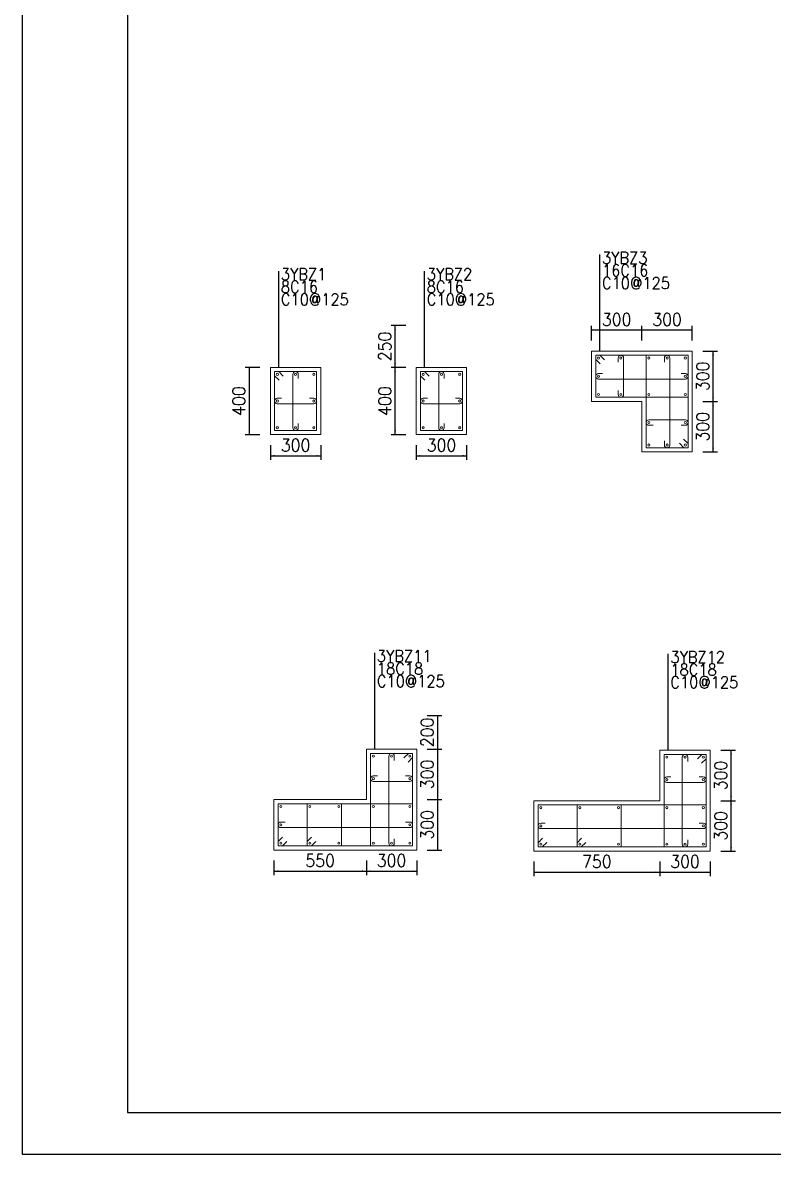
# Model space of a CAD drawing. Extents: x 292423 to 377252, y 106557 to 361882.
# Drawn here: x 292423 to 310303, y 237174 to 264108 of the extents above; entities that cross this region are included whole.
import ezdxf
from ezdxf.enums import TextEntityAlignment as Align

# ---------------------------------------------------------------- set-up
doc = ezdxf.new("R2010")
doc.units = 0
doc.header["$LTSCALE"] = 1000
for name, color, linetype in [('1508', 2, 'Continuous'), ('tk', 7, 'Continuous'), ('Y阴影', 254, 'Continuous')]:
    doc.layers.add(name, color=color, linetype=linetype)
for name, color, linetype, lineweight in [('REIN', 6, 'Continuous', 18), ('Z-柱大样外框', 7, 'ByLayer', 18), ('Z-详图标注', 3, 'Continuous', 18)]:
    doc.layers.add(name, color=color, linetype=linetype, lineweight=lineweight)
doc.styles.get("Standard").update_dxf_attribs({"font": 'standard'})
doc.dimstyles.get("Standard").update_dxf_attribs({"dimtxt": 300, "dimasz": 100, "dimexe": 100, "dimexo": 250, "dimgap": 100, "dimtad": 0, "dimtoh": 1, "dimdec": 0, "dimlfac": 0.25, "dimdsep": 46, "dimcen": 0.09, "dimclrt": 7, "dimadec": 0, "dimazin": 0, "dimtfac": 1, "dimtdec": 4, "dimtofl": 0, "dimtmove": 0, "dimatfit": 3, "dimfxl": 1, "dimtolj": 1, "dimtzin": 0, "dimarcsym": 0})

# ---------------------------------------------------------------- blocks, each defined once
blk = doc.blocks.new('*D779')
at = {"layer": 'Z-详图标注', "color": 0, "linetype": 'ByBlock', "lineweight": -2}
for p, q in [((298323, 254052), (298323, 253702)), ((299523, 254052), (299523, 253702)), ((298323, 253802), (299523, 253802))]:
    blk.add_line(p, q, dxfattribs=at)
for points in [[(298323, 253802), (298423, 253819), (298423, 253786)], [(299523, 253802), (299423, 253786), (299423, 253819)]]:
    blk.add_solid(points, dxfattribs=at)
at = {"layer": 'Z-详图标注', "color": 7, "linetype": 'Continuous', "lineweight": -2, "insert": (298923, 254052), "char_height": 300, "width": 566.67, "attachment_point": 5}
blk.add_mtext('300', dxfattribs=at)
blk = doc.blocks.new('*D837')
at = {"layer": 'Z-详图标注', "color": 0, "linetype": 'ByBlock', "lineweight": -2}
for p, q in [((298073, 255902), (297723, 255902)), ((297823, 254302), (297823, 255902)), ((298073, 254302), (297723, 254302))]:
    blk.add_line(p, q, dxfattribs=at)
for points in [[(297823, 255902), (297839, 255802), (297806, 255802)], [(297823, 254302), (297806, 254402), (297839, 254402)]]:
    blk.add_solid(points, dxfattribs=at)
at = {"layer": 'Z-详图标注', "color": 7, "linetype": 'Continuous', "lineweight": -2, "insert": (297573, 255102), "char_height": 300, "width": 576.67, "attachment_point": 5, "rotation": 90}
blk.add_mtext('400', dxfattribs=at)
blk = doc.blocks.new('*D461')
at = {"layer": 'Z-详图标注', "color": 0, "linetype": 'ByBlock', "lineweight": -2}
for p, q in [((301798, 254052), (301798, 253702)), ((302998, 254052), (302998, 253702)), ((301798, 253802), (302998, 253802))]:
    blk.add_line(p, q, dxfattribs=at)
for points in [[(301798, 253802), (301898, 253819), (301898, 253786)], [(302998, 253802), (302898, 253786), (302898, 253819)]]:
    blk.add_solid(points, dxfattribs=at)
at = {"layer": 'Z-详图标注', "color": 7, "linetype": 'Continuous', "lineweight": -2, "insert": (302398, 254052), "char_height": 300, "width": 566.67, "attachment_point": 5}
blk.add_mtext('300', dxfattribs=at)
blk = doc.blocks.new('*D64')
at = {"layer": 'Z-详图标注', "color": 0, "linetype": 'ByBlock', "lineweight": -2}
for p, q in [((301548, 255902), (301198, 255902)), ((301298, 254302), (301298, 255902)), ((301548, 254302), (301198, 254302))]:
    blk.add_line(p, q, dxfattribs=at)
for points in [[(301298, 255902), (301314, 255802), (301281, 255802)], [(301298, 254302), (301281, 254402), (301314, 254402)]]:
    blk.add_solid(points, dxfattribs=at)
at = {"layer": 'Z-详图标注', "color": 7, "linetype": 'Continuous', "lineweight": -2, "insert": (301048, 255102), "char_height": 300, "width": 576.67, "attachment_point": 5, "rotation": 90}
blk.add_mtext('400', dxfattribs=at)
blk = doc.blocks.new('*D563')
at = {"layer": 'Z-详图标注', "color": 0, "linetype": 'ByBlock', "lineweight": -2}
for p, q in [((301548, 256902), (301198, 256902)), ((301298, 255902), (301298, 256902)), ((301548, 255902), (301198, 255902))]:
    blk.add_line(p, q, dxfattribs=at)
for points in [[(301298, 256902), (301314, 256802), (301281, 256802)], [(301298, 255902), (301281, 256002), (301314, 256002)]]:
    blk.add_solid(points, dxfattribs=at)
at = {"layer": 'Z-详图标注', "color": 7, "linetype": 'Continuous', "lineweight": -2, "insert": (301048, 256402), "char_height": 300, "width": 566.67, "attachment_point": 5, "rotation": 90}
blk.add_mtext('250', dxfattribs=at)
blk = doc.blocks.new('*D709')
at = {"layer": 'Z-详图标注', "color": 0, "linetype": 'ByBlock', "lineweight": -2}
for p, q in [((308621, 255091), (308971, 255091)), ((308871, 253891), (308871, 255091)), ((308621, 253891), (308971, 253891))]:
    blk.add_line(p, q, dxfattribs=at)
for points in [[(308871, 255091), (308888, 254991), (308855, 254991)], [(308871, 253891), (308855, 253991), (308888, 253991)]]:
    blk.add_solid(points, dxfattribs=at)
at = {"layer": 'Z-详图标注', "color": 7, "linetype": 'Continuous', "lineweight": -2, "insert": (308621, 254491), "char_height": 300, "width": 566.67, "attachment_point": 5, "rotation": 90}
blk.add_mtext('300', dxfattribs=at)
blk = doc.blocks.new('*D330')
at = {"layer": 'Z-详图标注', "color": 0, "linetype": 'ByBlock', "lineweight": -2}
for p, q in [((308621, 256291), (308971, 256291)), ((308871, 255091), (308871, 256291)), ((308621, 255091), (308971, 255091))]:
    blk.add_line(p, q, dxfattribs=at)
for points in [[(308871, 256291), (308888, 256191), (308855, 256191)], [(308871, 255091), (308855, 255191), (308888, 255191)]]:
    blk.add_solid(points, dxfattribs=at)
at = {"layer": 'Z-详图标注', "color": 7, "linetype": 'Continuous', "lineweight": -2, "insert": (308621, 255691), "char_height": 300, "width": 566.67, "attachment_point": 5, "rotation": 90}
blk.add_mtext('300', dxfattribs=at)
blk = doc.blocks.new('*D806')
at = {"layer": 'Z-详图标注', "color": 0, "linetype": 'ByBlock', "lineweight": -2}
for p, q in [((307171, 256541), (307171, 256891)), ((308371, 256791), (307171, 256791)), ((308371, 256541), (308371, 256891))]:
    blk.add_line(p, q, dxfattribs=at)
for points in [[(307171, 256791), (307271, 256808), (307271, 256775)], [(308371, 256791), (308271, 256775), (308271, 256808)]]:
    blk.add_solid(points, dxfattribs=at)
at = {"layer": 'Z-详图标注', "color": 7, "linetype": 'Continuous', "lineweight": -2, "insert": (307771, 257041), "char_height": 300, "width": 566.67, "attachment_point": 5}
blk.add_mtext('300', dxfattribs=at)
blk = doc.blocks.new('*D428')
at = {"layer": 'Z-详图标注', "color": 0, "linetype": 'ByBlock', "lineweight": -2}
for p, q in [((305971, 256541), (305971, 256891)), ((307171, 256791), (305971, 256791)), ((307171, 256541), (307171, 256891))]:
    blk.add_line(p, q, dxfattribs=at)
for points in [[(305971, 256791), (306071, 256808), (306071, 256775)], [(307171, 256791), (307071, 256775), (307071, 256808)]]:
    blk.add_solid(points, dxfattribs=at)
at = {"layer": 'Z-详图标注', "color": 7, "linetype": 'Continuous', "lineweight": -2, "insert": (306571, 257041), "char_height": 300, "width": 566.67, "attachment_point": 5}
blk.add_mtext('300', dxfattribs=at)
blk = doc.blocks.new('*D856')
at = {"layer": 'Z-详图标注', "color": 0, "linetype": 'ByBlock', "lineweight": -2}
for p, q in [((298409, 244166), (298409, 243816)), ((300609, 244166), (300609, 243816)), ((298409, 243916), (300609, 243916))]:
    blk.add_line(p, q, dxfattribs=at)
for points in [[(298409, 243916), (298509, 243933), (298509, 243900)], [(300609, 243916), (300509, 243900), (300509, 243933)]]:
    blk.add_solid(points, dxfattribs=at)
at = {"layer": 'Z-详图标注', "color": 7, "linetype": 'Continuous', "lineweight": -2, "insert": (299509, 244166), "char_height": 300, "width": 566.67, "attachment_point": 5}
blk.add_mtext('550', dxfattribs=at)
blk = doc.blocks.new('*D472')
at = {"layer": 'Z-详图标注', "color": 0, "linetype": 'ByBlock', "lineweight": -2}
for p, q in [((300609, 244166), (300609, 243816)), ((301809, 244166), (301809, 243816)), ((300609, 243916), (301809, 243916))]:
    blk.add_line(p, q, dxfattribs=at)
for points in [[(300609, 243916), (300709, 243933), (300709, 243900)], [(301809, 243916), (301709, 243900), (301709, 243933)]]:
    blk.add_solid(points, dxfattribs=at)
at = {"layer": 'Z-详图标注', "color": 7, "linetype": 'Continuous', "lineweight": -2, "insert": (301209, 244166), "char_height": 300, "width": 566.67, "attachment_point": 5}
blk.add_mtext('300', dxfattribs=at)
blk = doc.blocks.new('*D89')
at = {"layer": 'Z-详图标注', "color": 0, "linetype": 'ByBlock', "lineweight": -2}
for p, q in [((302059, 245616), (302409, 245616)), ((302309, 244416), (302309, 245616)), ((302059, 244416), (302409, 244416))]:
    blk.add_line(p, q, dxfattribs=at)
for points in [[(302309, 245616), (302326, 245516), (302293, 245516)], [(302309, 244416), (302293, 244516), (302326, 244516)]]:
    blk.add_solid(points, dxfattribs=at)
at = {"layer": 'Z-详图标注', "color": 7, "linetype": 'Continuous', "lineweight": -2, "insert": (302059, 245016), "char_height": 300, "width": 566.67, "attachment_point": 5, "rotation": 90}
blk.add_mtext('300', dxfattribs=at)
blk = doc.blocks.new('*D138')
at = {"layer": 'Z-详图标注', "color": 0, "linetype": 'ByBlock', "lineweight": -2}
for p, q in [((302059, 246816), (302409, 246816)), ((302309, 245616), (302309, 246816)), ((302059, 245616), (302409, 245616))]:
    blk.add_line(p, q, dxfattribs=at)
for points in [[(302309, 246816), (302326, 246716), (302293, 246716)], [(302309, 245616), (302293, 245716), (302326, 245716)]]:
    blk.add_solid(points, dxfattribs=at)
at = {"layer": 'Z-详图标注', "color": 7, "linetype": 'Continuous', "lineweight": -2, "insert": (302059, 246216), "char_height": 300, "width": 566.67, "attachment_point": 5, "rotation": 90}
blk.add_mtext('300', dxfattribs=at)
blk = doc.blocks.new('*D634')
at = {"layer": 'Z-详图标注', "color": 0, "linetype": 'ByBlock', "lineweight": -2}
for p, q in [((302059, 247616), (302409, 247616)), ((302309, 246816), (302309, 247616)), ((302059, 246816), (302409, 246816))]:
    blk.add_line(p, q, dxfattribs=at)
for points in [[(302309, 247616), (302326, 247516), (302293, 247516)], [(302309, 246816), (302293, 246916), (302326, 246916)]]:
    blk.add_solid(points, dxfattribs=at)
at = {"layer": 'Z-详图标注', "color": 7, "linetype": 'Continuous', "lineweight": -2, "insert": (302059, 247216), "char_height": 300, "width": 566.67, "attachment_point": 5, "rotation": 90}
blk.add_mtext('200', dxfattribs=at)
blk = doc.blocks.new('*D241')
at = {"layer": 'Z-详图标注', "color": 0, "linetype": 'ByBlock', "lineweight": -2}
for p, q in [((304599, 244141), (304599, 243791)), ((307599, 244141), (307599, 243791)), ((304599, 243891), (307599, 243891))]:
    blk.add_line(p, q, dxfattribs=at)
for points in [[(304599, 243891), (304699, 243907), (304699, 243874)], [(307599, 243891), (307499, 243874), (307499, 243907)]]:
    blk.add_solid(points, dxfattribs=at)
at = {"layer": 'Z-详图标注', "color": 7, "linetype": 'Continuous', "lineweight": -2, "insert": (306099, 244141), "char_height": 300, "width": 566.67, "attachment_point": 5, "rotation": 0.0006}
blk.add_mtext('750', dxfattribs=at)
blk = doc.blocks.new('*D735')
at = {"layer": 'Z-详图标注', "color": 0, "linetype": 'ByBlock', "lineweight": -2}
for p, q in [((307599, 244141), (307599, 243791)), ((308799, 244141), (308799, 243791)), ((307599, 243891), (308799, 243891))]:
    blk.add_line(p, q, dxfattribs=at)
for points in [[(307599, 243891), (307699, 243907), (307699, 243874)], [(308799, 243891), (308699, 243874), (308699, 243907)]]:
    blk.add_solid(points, dxfattribs=at)
at = {"layer": 'Z-详图标注', "color": 7, "linetype": 'Continuous', "lineweight": -2, "insert": (308199, 244141), "char_height": 300, "width": 566.67, "attachment_point": 5, "rotation": 0.0006}
blk.add_mtext('300', dxfattribs=at)
blk = doc.blocks.new('*D781')
at = {"layer": 'Z-详图标注', "color": 0, "linetype": 'ByBlock', "lineweight": -2}
for p, q in [((309049, 245591), (309399, 245591)), ((309299, 244391), (309299, 245591)), ((309049, 244391), (309399, 244391))]:
    blk.add_line(p, q, dxfattribs=at)
for points in [[(309299, 245591), (309316, 245491), (309283, 245491)], [(309299, 244391), (309283, 244491), (309316, 244491)]]:
    blk.add_solid(points, dxfattribs=at)
at = {"layer": 'Z-详图标注', "color": 7, "linetype": 'Continuous', "lineweight": -2, "insert": (309049, 244991), "char_height": 300, "width": 566.67, "attachment_point": 5, "rotation": 90}
blk.add_mtext('300', dxfattribs=at)
blk = doc.blocks.new('*D402')
at = {"layer": 'Z-详图标注', "color": 0, "linetype": 'ByBlock', "lineweight": -2}
for p, q in [((309049, 246791), (309399, 246791)), ((309299, 245591), (309299, 246791)), ((309049, 245591), (309399, 245591))]:
    blk.add_line(p, q, dxfattribs=at)
for points in [[(309299, 246791), (309316, 246691), (309283, 246691)], [(309299, 245591), (309283, 245691), (309316, 245691)]]:
    blk.add_solid(points, dxfattribs=at)
at = {"layer": 'Z-详图标注', "color": 7, "linetype": 'Continuous', "lineweight": -2, "insert": (309049, 246191), "char_height": 300, "width": 566.67, "attachment_point": 5, "rotation": 90}
blk.add_mtext('300', dxfattribs=at)
blk = doc.blocks.new('A1tk')
at = {"layer": 'tk', "color": 5}
blk.add_lwpolyline([(0, 0), (0, 59400), (84100, 59400), (84100, 0)], close=True, dxfattribs=at)
at = {"layer": 'tk'}
blk.add_lwpolyline([(2500, 1000), (83100, 1000), (83100, 58400), (2500, 58400)], close=True, dxfattribs=at)

msp = doc.modelspace()

# ---------------------------------------------------------------- linework, layer by layer
at = {"layer": 'REIN', "color": 6}
for points in [[(306177.4, 255985.1), (306071.3, 256091.2), (306071.3, 256191.2), (308271.3, 256191.2), (308271.3, 255191.2), (306071.3, 255191.2), (306071.3, 256191.2), (306171.3, 256191.2), (306277.4, 256085.1)], [(308165.2, 254197.2), (308271.3, 254091.2), (308271.3, 253991.2), (307271.3, 253991.2), (307271.3, 256191.2), (308271.3, 256191.2), (308271.3, 253991.2), (308171.3, 253991.2), (308065.2, 254097.2)], [(298528.9, 255596.3), (298422.8, 255702.3), (298422.8, 255802.3), (299422.8, 255802.3), (299422.8, 254402.3), (298422.8, 254402.3), (298422.8, 255802.3), (298522.8, 255802.3), (298628.9, 255696.3)], [(302003.8, 255596.3), (301897.8, 255702.3), (301897.8, 255802.3), (302897.8, 255802.3), (302897.8, 254402.3), (301897.8, 254402.3), (301897.8, 255802.3), (301997.8, 255802.3), (302103.8, 255696.3)], [(301503.2, 246610.1), (301609.3, 246716.2), (301709.3, 246716.2), (301709.3, 244516.2), (300709.3, 244516.2), (300709.3, 246716.2), (301709.3, 246716.2), (301709.3, 246616.2), (301603.2, 246510.1)], [(308493.3, 246584.5), (308599.4, 246690.6), (308699.4, 246690.6), (308699.4, 244490.6), (307699.4, 244490.5), (307699.4, 246690.6), (308699.4, 246690.6), (308699.4, 246590.6), (308593.3, 246484.5)], [(298715, 244622.3), (298609, 244516.2), (298509, 244516.2), (298508.6, 245516.2), (301709.3, 245516.2), (301709.3, 244516.2), (298509, 244516.2), (298508.9, 244616.2), (298615, 244722.3)], [(299405.1, 244622.3), (299299.1, 244516.2), (299199.1, 244516.2), (299198.8, 245516.2), (300019, 245516.2), (300019.2, 244516.2), (299199.1, 244516.2), (299199.1, 244616.2), (299305.1, 244722.3)], [(304905.5, 244596.6), (304799.4, 244490.5), (304699.4, 244490.5), (304699.4, 245490.5), (308699.4, 245490.6), (308699.4, 244490.6), (304699.4, 244490.5), (304699.4, 244590.5), (304805.5, 244696.6)], [(305834.9, 244596.6), (305728.8, 244490.5), (305628.8, 244490.5), (305628.8, 245490.5), (306681.1, 245490.5), (306681.1, 244490.5), (305628.8, 244490.5), (305628.8, 244590.5), (305734.9, 244696.6)]]:
    msp.add_lwpolyline(points, dxfattribs=at)
for points in [[(306111.3, 256126.2, 1), (306161.3, 256126.2, 1)], [(306646.3, 256126.2, 1), (306696.3, 256126.2, 1)], [(307311.3, 256126.2, 1), (307361.3, 256126.2, 1)], [(307746.3, 256126.2, 1), (307796.3, 256126.2, 1)], [(308181.3, 256126.2, 1), (308231.3, 256126.2, 1)], [(298462.8, 255737.3, 1), (298512.8, 255737.3, 1)], [(298897.8, 255737.3, 1), (298947.8, 255737.3, 1)], [(299332.8, 255737.3, 1), (299382.8, 255737.3, 1)], [(301937.8, 255737.3, 1), (301987.8, 255737.3, 1)], [(302372.8, 255737.3, 1), (302422.8, 255737.3, 1)], [(302807.8, 255737.3, 1), (302857.8, 255737.3, 1)], [(306111.3, 255691.2, 1), (306161.3, 255691.2, 1)], [(308181.3, 255691.2, 1), (308231.3, 255691.2, 1)], [(298462.8, 255102.3, 1), (298512.8, 255102.3, 1)], [(299332.8, 255102.3, 1), (299382.8, 255102.3, 1)], [(301937.8, 255102.3, 1), (301987.8, 255102.3, 1)], [(302807.8, 255102.3, 1), (302857.8, 255102.3, 1)], [(306111.3, 255256.2, 1), (306161.3, 255256.2, 1)], [(306646.3, 255256.2, 1), (306696.3, 255256.2, 1)], [(307311.3, 255256.2, 1), (307361.3, 255256.2, 1)], [(308181.3, 255256.2, 1), (308231.3, 255256.2, 1)], [(307311.3, 254591.2, 1), (307361.3, 254591.2, 1)], [(308181.3, 254591.2, 1), (308231.3, 254591.2, 1)], [(298462.8, 254467.3, 1), (298512.8, 254467.3, 1)], [(298897.8, 254467.3, 1), (298947.8, 254467.3, 1)], [(299332.8, 254467.3, 1), (299382.8, 254467.3, 1)], [(301937.8, 254467.3, 1), (301987.8, 254467.3, 1)], [(302372.8, 254467.3, 1), (302422.8, 254467.3, 1)], [(302807.8, 254467.3, 1), (302857.8, 254467.3, 1)], [(307311.3, 254056.2, 1), (307361.3, 254056.2, 1)], [(307746.3, 254056.2, 1), (307796.3, 254056.2, 1)], [(308181.3, 254056.2, 1), (308231.3, 254056.2, 1)], [(300749.3, 246651.2, 1), (300799.3, 246651.2, 1)], [(301184.3, 246651.2, 1), (301234.3, 246651.2, 1)], [(301619.3, 246651.2, 1), (301669.3, 246651.2, 1)], [(307739.4, 246625.6, 1), (307789.4, 246625.6, 1)], [(308174.4, 246625.6, 1), (308224.4, 246625.6, 1)], [(308609.4, 246625.6, 1), (308659.4, 246625.6, 1)], [(300749.3, 246116.2, 1), (300799.3, 246116.2, 1)], [(301619.3, 246116.2, 1), (301669.3, 246116.2, 1)], [(307739.4, 246090.6, 1), (307789.4, 246090.6, 1)], [(308609.4, 246090.6, 1), (308659.4, 246090.6, 1)], [(298548.6, 245451.2, 1), (298598.6, 245451.2, 1)], [(299238.8, 245451.2, 1), (299288.8, 245451.2, 1)], [(299929.1, 245451.2, 1), (299979.1, 245451.2, 1)], [(300749.3, 245451.2, 1), (300799.3, 245451.2, 1)], [(301619.3, 245451.2, 1), (301669.3, 245451.2, 1)], [(304739.4, 245425.5, 1), (304789.4, 245425.5, 1)], [(305668.8, 245425.5, 1), (305718.8, 245425.5, 1)], [(306591.1, 245425.5, 1), (306641.1, 245425.5, 1)], [(307739.4, 245425.6, 1), (307789.4, 245425.6, 1)], [(308609.4, 245425.6, 1), (308659.4, 245425.6, 1)], [(298548.8, 245016.2, 1), (298598.8, 245016.2, 1)], [(301619.3, 245016.2, 1), (301669.3, 245016.2, 1)], [(304739.4, 244990.5, 1), (304789.4, 244990.5, 1)], [(308609.4, 244990.6, 1), (308659.4, 244990.6, 1)], [(298549, 244581.2, 1), (298599, 244581.2, 1)], [(299239.1, 244581.2, 1), (299289.1, 244581.2, 1)], [(299929.2, 244581.2, 1), (299979.2, 244581.2, 1)], [(300749.3, 244581.2, 1), (300799.3, 244581.2, 1)], [(301184.3, 244581.2, 1), (301234.3, 244581.2, 1)], [(301619.3, 244581.2, 1), (301669.3, 244581.2, 1)], [(304739.4, 244555.5, 1), (304789.4, 244555.5, 1)], [(305668.8, 244555.5, 1), (305718.8, 244555.5, 1)], [(306591.1, 244555.5, 1), (306641.1, 244555.5, 1)], [(307739.4, 244555.5, 1), (307789.4, 244555.5, 1)], [(308174.4, 244555.6, 1), (308224.4, 244555.6, 1)], [(308609.4, 244555.6, 1), (308659.4, 244555.6, 1)]]:
    msp.add_lwpolyline(points, format="xyb", close=True, dxfattribs=at)
for points in [[(306606.3, 256026.2), (306606.3, 256126.2, -1), (306736.3, 256126.2), (306736.3, 255256.2, -1), (306606.3, 255256.2), (306606.3, 255356.2)], [(307706.3, 256026.2), (307706.3, 256126.2, -1), (307836.3, 256126.2), (307836.3, 254056.2, -1), (307706.3, 254056.2), (307706.3, 254156.2)], [(298987.8, 254567.3), (298987.8, 254467.3, -1), (298857.8, 254467.3), (298857.8, 255737.3, -1), (298987.8, 255737.3), (298987.8, 255637.3)], [(302462.8, 254567.3), (302462.8, 254467.3, -1), (302332.8, 254467.3), (302332.8, 255737.3, -1), (302462.8, 255737.3), (302462.8, 255637.3)], [(308106.3, 255756.2), (308206.3, 255756.2, -1), (308206.3, 255626.2), (306136.3, 255626.2, -1), (306136.3, 255756.2), (306236.3, 255756.2)], [(299257.8, 255167.3), (299357.8, 255167.3, -1), (299357.8, 255037.3), (298487.8, 255037.3, -1), (298487.8, 255167.3), (298587.8, 255167.3)], [(302732.8, 255167.3), (302832.8, 255167.3, -1), (302832.8, 255037.3), (301962.8, 255037.3, -1), (301962.8, 255167.3), (302062.8, 255167.3)], [(307436.3, 254526.2), (307336.3, 254526.2, -1), (307336.3, 254656.2), (308206.3, 254656.2, -1), (308206.3, 254526.2), (308106.3, 254526.2)], [(301274.3, 244681.2), (301274.3, 244581.2, -1), (301144.3, 244581.2), (301144.3, 246651.2, -1), (301274.3, 246651.2), (301274.3, 246551.2)], [(308264.4, 244655.6), (308264.4, 244555.6, -1), (308134.4, 244555.6), (308134.4, 246625.6, -1), (308264.4, 246625.6), (308264.4, 246525.6)], [(301544.3, 246181.2), (301644.3, 246181.2, -1), (301644.3, 246051.2), (300774.3, 246051.2, -1), (300774.3, 246181.2), (300874.3, 246181.2)], [(308534.4, 246155.6), (308634.4, 246155.6, -1), (308634.4, 246025.6), (307764.4, 246025.6, -1), (307764.4, 246155.6), (307864.4, 246155.6)], [(301544.3, 245081.2), (301644.3, 245081.2, -1), (301644.3, 244951.2), (298573.8, 244951.2, -1), (298573.8, 245081.2), (298673.8, 245081.2)], [(308534.4, 245055.6), (308634.4, 245055.6, -1), (308634.4, 244925.6), (304764.4, 244925.5, -1), (304764.4, 245055.5), (304864.4, 245055.5)]]:
    msp.add_lwpolyline(points, format="xyb", dxfattribs=at)
at = {"layer": 'Y阴影'}
for p, q in [((306171.3, 256286.2), (306171.3, 258586.2)), ((298522.8, 255897.3), (298522.8, 258197.3)), ((301997.8, 255897.3), (301997.8, 258197.3)), ((300809.3, 246811.2), (300809.3, 249111.2)), ((307799.4, 246785.6), (307799.4, 249085.6))]:
    msp.add_line(p, q, dxfattribs=at)
at = {"layer": 'Z-柱大样外框'}
for points in [[(305971.3, 256291.2), (305971.3, 255091.2), (307171.3, 255091.2), (307171.3, 253891.2), (308371.3, 253891.2), (308371.3, 256291.2), (305971.3, 256291.2)], [(298322.8, 255902.3), (298322.8, 254302.3), (299522.8, 254302.3), (299522.8, 255902.3), (298322.8, 255902.3)], [(301797.8, 255902.3), (301797.8, 254302.3), (302997.8, 254302.3), (302997.8, 255902.3), (301797.8, 255902.3)], [(298408.5, 245616.2), (298409, 244416.2), (301809.3, 244416.2), (301809.3, 246816.2), (300609.3, 246816.2), (300609.3, 245616.2), (298408.5, 245616.2)], [(304599.4, 245590.5), (304599.4, 244390.5), (308799.4, 244390.6), (308799.4, 246790.6), (307599.4, 246790.6), (307599.4, 245590.6), (304599.4, 245590.5)]]:
    msp.add_lwpolyline(points, close=True, dxfattribs=at)

# ---------------------------------------------------------------- block references
at = {"layer": '1508'}
msp.add_blockref('A1tk', (292422.6, 237173.9), dxfattribs=at)

# ---------------------------------------------------------------- texts
at = {"layer": 'Y阴影'}
for s, p in [('3YBZ3', (306221.3, 258286.2)), ('16C16', (306221.3, 257986.2)), ('3YBZ1', (298572.8, 257897.3)), ('3YBZ2', (302047.8, 257897.3)), ('C10@125', (306221.3, 257686.2)), ('8C16', (298572.8, 257597.3)), ('8C16', (302047.8, 257597.3)), ('C10@125', (298572.8, 257297.3)), ('C10@125', (302047.8, 257297.3)), ('3YBZ11', (300859.3, 248811.2)), ('3YBZ12', (307849.4, 248785.6)), ('18C18', (300859.3, 248511.2)), ('18C18', (307849.4, 248485.6)), ('C10@125', (300859.3, 248211.2)), ('C10@125', (307849.4, 248185.6))]:
    msp.add_text(s, height=280, dxfattribs=at).set_placement(p, align=Align.BOTTOM_LEFT)

# ---------------------------------------------------------------- dimensions: what is measured, and where the dimension line sits
at = {"layer": 'Z-详图标注'}
for base, p1, p2, angle, picture, middle in [((305971.3, 256791.2), (307171.3, 256291.2), (305971.3, 256291.2), 180, '*D428', (306571.3, 257041.2)), ((307171.3, 256791.2), (308371.3, 256291.2), (307171.3, 256291.2), 180, '*D806', (307771.3, 257041.2)), ((308871.3, 256291.2), (308371.3, 255091.2), (308371.3, 256291.2), 90, '*D330', (308621.3, 255691.2)), ((297822.8, 255902.3), (298322.8, 254302.3), (298322.8, 255902.3), 90, '*D837', (297572.8, 255102.3)), ((301297.8, 255902.3), (301797.8, 254302.3), (301797.8, 255902.3), 90, '*D64', (301047.8, 255102.3)), ((308871.3, 255091.2), (308371.3, 253891.2), (308371.3, 255091.2), 90, '*D709', (308621.3, 254491.2)), ((302309.3, 247616.2), (301809.3, 246816.2), (301809.3, 247616.2), 90, '*D634', (302059.3, 247216.2)), ((302309.3, 246816.2), (301809.3, 245616.2), (301809.3, 246816.2), 90, '*D138', (302059.3, 246216.2)), ((309299.4, 246790.6), (308799.4, 245590.6), (308799.4, 246790.6), 90, '*D402', (309049.4, 246190.6)), ((302309.3, 245616.2), (301809.3, 244416.2), (301809.3, 245616.2), 90, '*D89', (302059.3, 245016.2)), ((309299.4, 245590.6), (308799.4, 244390.6), (308799.4, 245590.6), 90, '*D781', (309049.4, 244990.6)), ((307599.4, 243890.5), (304599.4, 244390.5), (307599.4, 244390.5), 0.00058, '*D241', (306099.4, 244140.5)), ((308799.4, 243890.6), (307599.4, 244390.5), (308799.4, 244390.6), 0.00058, '*D735', (308199.4, 244140.6))]:
    dim = msp.add_linear_dim(base=base, p1=p1, p2=p2, angle=angle, dimstyle='Standard', dxfattribs=at)
    dim.commit()
    dim.dimension.update_dxf_attribs({"geometry": picture, "text_midpoint": middle})
at = {"layer": 'Z-详图标注', "lineweight": -3}
dim = msp.add_linear_dim(base=(301297.8, 256902.3), p1=(301797.8, 255902.3), p2=(301797.8, 256902.3), angle=90, dimstyle='Standard', dxfattribs=at)
dim.commit()
dim.dimension.update_dxf_attribs({"geometry": '*D563', "text_midpoint": (301047.8, 256402.3)})
at = {"layer": 'Z-详图标注'}
for base, p1, p2, picture, middle in [((299522.8, 253802.3), (298322.8, 254302.3), (299522.8, 254302.3), '*D779', (298922.8, 254052.3)), ((302997.8, 253802.3), (301797.8, 254302.3), (302997.8, 254302.3), '*D461', (302397.8, 254052.3)), ((300609.3, 243916.2), (298409, 244416.2), (300609.3, 244416.2), '*D856', (299509.2, 244166.2)), ((301809.3, 243916.2), (300609.3, 244416.2), (301809.3, 244416.2), '*D472', (301209.3, 244166.2))]:
    dim = msp.add_linear_dim(base=base, p1=p1, p2=p2, dimstyle='Standard', dxfattribs=at)
    dim.commit()
    dim.dimension.update_dxf_attribs({"geometry": picture, "text_midpoint": middle})

doc.saveas('drawing.dxf')
